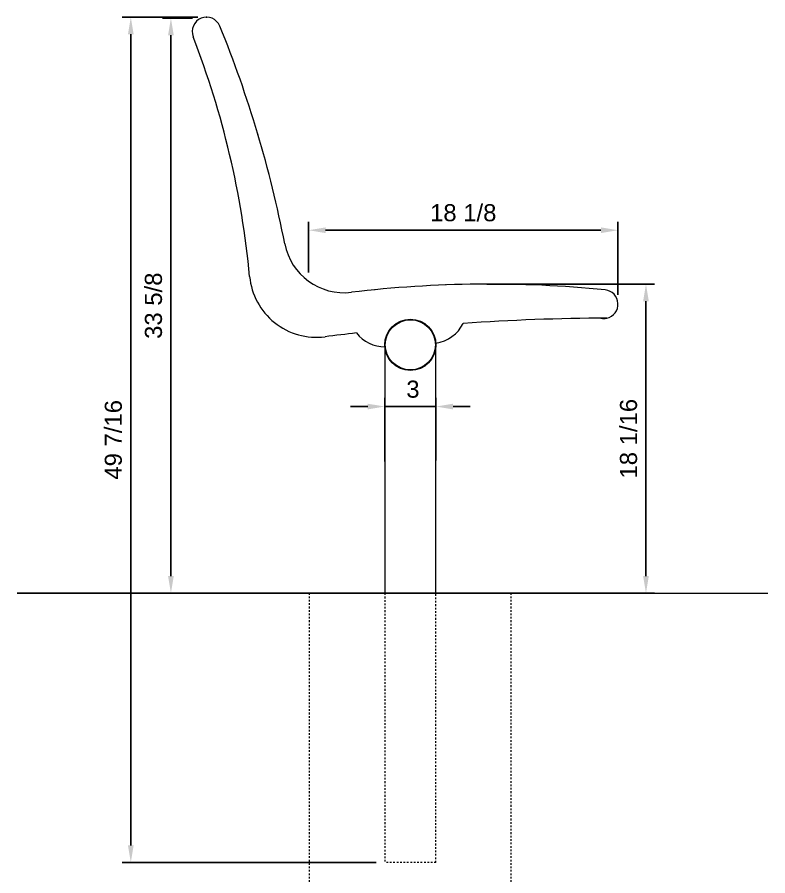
# Model space of a CAD drawing. Header units: inches. Extents: x -11 to 164, y 0 to 126.
# Drawn here: x 120.2 to 164.2, y 75.4 to 125.6 of the extents above; entities that cross this region are included whole.
import ezdxf

# ---------------------------------------------------------------- set-up
doc = ezdxf.new("R2010")
doc.units = ezdxf.units.IN
doc.header["$PDSIZE"] = -1
doc.linetypes.add('HIDDEN', pattern=[1.905, 1.27, -0.635])
for name, color, linetype, lineweight in [('ZANO_R', 7, 'Continuous', 0), ('ZANO_R_przerywana', 250, 'HIDDEN', 0), ('ZANO_W', 1, 'Continuous', 0)]:
    doc.layers.add(name, color=color, linetype=linetype, lineweight=lineweight)
doc.styles.get("Standard").update_dxf_attribs({"font": 'arial.ttf'})
doc.dimstyles.new('amerykanie', dxfattribs={"dimtxt": 50, "dimasz": 50, "dimexe": 0.5, "dimexo": 0.5, "dimgap": 1, "dimtad": 1, "dimdec": 0, "dimzin": 0, "dimlunit": 5, "dimtxsty": 'Standard', "dimcen": 0.09, "dimclrd": 1, "dimclre": 1, "dimclrt": 1, "dimazin": 0, "dimtfac": 1, "dimtdec": 0, "dimtmove": 0, "dimatfit": 3, "dimfxl": 1, "dimtzin": 0, "dimarcsym": 1})

# ---------------------------------------------------------------- blocks, each defined once
blk = doc.blocks.new('*D363')
at = {"layer": 'Defpoints', "color": 0}
for p in [(147.222, 109.962), (144.752, 91.885), (157.038, 91.885)]:
    blk.add_point(p, dxfattribs=at)
at = {"layer": 'ZANO_W', "color": 1, "lineweight": -2}
for p, q in [((147.722, 109.962), (157.538, 109.962)), ((157.038, 108.962), (157.038, 92.885)), ((145.252, 91.885), (157.538, 91.885))]:
    blk.add_line(p, q, dxfattribs=at)
at = {"layer": 'ZANO_W', "color": 1}
for points in [[(157.205, 108.962), (156.871, 108.962), (157.038, 109.962)], [(156.871, 92.885), (157.205, 92.885), (157.038, 91.885)]]:
    blk.add_solid(points, dxfattribs=at)
at = {"layer": 'ZANO_W', "color": 1, "insert": (156.021, 100.924), "char_height": 1, "attachment_point": 5, "rotation": 90}
blk.add_mtext('18 1/16', dxfattribs=at)
blk = doc.blocks.new('*D365')
at = {"layer": 'Defpoints', "color": 0}
for p in [(131.015, 125.52), (129.243, 91.885), (141.756, 91.885)]:
    blk.add_point(p, dxfattribs=at)
at = {"layer": 'ZANO_W', "color": 1, "lineweight": -2}
for p, q in [((130.515, 125.52), (128.743, 125.52)), ((129.243, 124.52), (129.243, 92.885)), ((141.256, 91.885), (128.743, 91.885))]:
    blk.add_line(p, q, dxfattribs=at)
at = {"layer": 'ZANO_W', "color": 1}
for points in [[(129.41, 124.52), (129.077, 124.52), (129.243, 125.52)], [(129.077, 92.885), (129.41, 92.885), (129.243, 91.885)]]:
    blk.add_solid(points, dxfattribs=at)
at = {"layer": 'ZANO_W', "color": 1, "insert": (128.226, 108.703), "char_height": 1, "attachment_point": 5, "rotation": 90}
blk.add_mtext('33 5/8', dxfattribs=at)
blk = doc.blocks.new('*D366')
at = {"layer": 'Defpoints', "color": 0}
for p in [(131.325, 125.58), (126.895, 76.137), (141.756, 76.137)]:
    blk.add_point(p, dxfattribs=at)
at = {"layer": 'ZANO_W', "color": 1, "lineweight": -2}
for p, q in [((130.825, 125.58), (126.395, 125.58)), ((126.895, 124.58), (126.895, 77.137)), ((141.256, 76.137), (126.395, 76.137))]:
    blk.add_line(p, q, dxfattribs=at)
at = {"layer": 'ZANO_W', "color": 1}
for points in [[(127.062, 124.58), (126.728, 124.58), (126.895, 125.58)], [(126.728, 77.137), (127.062, 77.137), (126.895, 76.137)]]:
    blk.add_solid(points, dxfattribs=at)
at = {"layer": 'ZANO_W', "color": 1, "insert": (125.878, 100.858), "char_height": 1, "attachment_point": 5, "rotation": 90}
blk.add_mtext('49 7/16', dxfattribs=at)
blk = doc.blocks.new('*D367')
at = {"layer": 'Defpoints', "color": 0}
for p in [(137.294, 113.118), (137.294, 110.141), (155.4, 108.839)]:
    blk.add_point(p, dxfattribs=at)
at = {"layer": 'ZANO_W', "color": 1, "lineweight": -2}
for p, q in [((137.294, 110.641), (137.294, 113.618)), ((155.4, 109.339), (155.4, 113.618)), ((154.4, 113.118), (138.294, 113.118))]:
    blk.add_line(p, q, dxfattribs=at)
at = {"layer": 'ZANO_W', "color": 1}
for points in [[(138.294, 113.284), (138.294, 112.951), (137.294, 113.118)], [(154.4, 112.951), (154.4, 113.284), (155.4, 113.118)]]:
    blk.add_solid(points, dxfattribs=at)
at = {"layer": 'ZANO_W', "color": 1, "insert": (146.347, 114.135), "char_height": 1, "attachment_point": 5}
blk.add_mtext('18 1/8', dxfattribs=at)
blk = doc.blocks.new('*D376')
at = {"layer": 'Defpoints', "color": 0}
for p in [(144.752, 102.805), (141.756, 99.096), (144.752, 99.149)]:
    blk.add_point(p, dxfattribs=at)
at = {"layer": 'ZANO_W', "color": 1, "lineweight": -2}
for p, q in [((141.756, 99.596), (141.756, 103.305)), ((144.752, 99.649), (144.752, 103.305)), ((140.756, 102.805), (139.756, 102.805)), ((141.756, 102.805), (144.752, 102.805)), ((145.752, 102.805), (146.752, 102.805))]:
    blk.add_line(p, q, dxfattribs=at)
at = {"layer": 'ZANO_W', "color": 1}
for points in [[(140.756, 102.638), (140.756, 102.971), (141.756, 102.805)], [(145.752, 102.971), (145.752, 102.638), (144.752, 102.805)]]:
    blk.add_solid(points, dxfattribs=at)
at = {"layer": 'ZANO_W', "color": 1, "insert": (143.403, 103.816), "char_height": 1, "attachment_point": 5}
blk.add_mtext('3', dxfattribs=at)

msp = doc.modelspace()

# ---------------------------------------------------------------- linework, layer by layer
at = {"layer": 'ZANO_R'}
for p, q in [((132.66329, 123.64021), (132.66165, 123.64448)), ((133.21081, 122.15877), (133.20928, 122.16308)), ((133.54815, 121.18925), (133.54667, 121.19359)), ((134.03844, 119.6879), (134.03707, 119.69227)), ((134.33833, 118.70616), (134.33702, 118.71055)), ((134.77067, 117.1871), (134.76946, 117.19152)), ((135.03267, 116.19458), (135.03154, 116.19901)), ((135.40642, 114.66005), (135.40539, 114.66451)), ((135.63016, 113.6582), (135.62919, 113.66268)), ((140.12628, 109.52363), (140.12173, 109.52311)), ((141.14698, 109.63276), (141.14243, 109.63231)), ((142.72035, 109.7705), (142.71578, 109.77015)), ((143.74449, 109.84039), (143.73992, 109.84011)), ((145.32198, 109.91767), (145.31741, 109.9175)), ((146.34805, 109.94822), (146.34348, 109.94812)), ((147.92735, 109.96493), (147.92277, 109.96493)), ((148.95383, 109.95609), (148.94926, 109.95616)), ((150.53261, 109.9122), (150.52803, 109.91238)), ((151.558, 109.86399), (151.55343, 109.86424)), ((153.13393, 109.75957), (153.12936, 109.75993)), ((141.75586, 106.30597), (141.75586, 91.88527)), ((144.75193, 91.88527), (144.75193, 106.41283)), ((137.34838, 91.88526), (120.24718, 91.88526)), ((120.24718, 91.88526), (164.16728, 91.88526)), ((149.15941, 91.88527), (137.34838, 91.88527)), ((137.34838, 91.88527), (149.15941, 91.88527)), ((144.75149, 91.88527), (141.7563, 91.88527))]:
    msp.add_line(p, q, dxfattribs=at)
for radius in [1.49803, 1.46654]:
    msp.add_circle((143.25389, 106.41284), radius, dxfattribs=at)
for centre, radius, start, end in [((131.32515, 124.74007), 0.83951, 22.236393, 201.167679), ((69.23949, 99.35736), 67.91344, 11.0097661, 22.2363926), ((81.63251, 105.4978), 52.44861, 5.380369, 21.167679), ((139.38105, 113.00391), 3.54331, 191.009766, 276.811523), ((137.76312, 110.78431), 3.93039, 185.380369, 277.264906), ((147.85608, 42.05153), 67.91344, 84.2584623, 96.811523), ((154.56672, 108.7938), 0.83465, 281.990798, 84.258462), ((144.4643, 108.5869), 2.08662, 277.817375, 333.984785), ((155.49273, -28.29281), 136.27226, 90.3164372, 93.8513845), ((154.56672, 108.7938), 0.83465, 258.78325, 281.990798), ((155.49273, -28.29281), 136.27226, 96.4846893, 97.2649056), ((141.74647, 108.39256), 2.08662, 218.01146, 270.362625)]:
    msp.add_arc(centre, radius, start, end, dxfattribs=at)
msp.add_point((131.32515, 125.57958), dxfattribs=at)
at = {"layer": 'ZANO_R_przerywana', "ltscale": 0.05}
for p, q in [((137.34838, 72.20021), (137.34838, 91.88527)), ((137.34838, 72.20021), (137.34838, 91.88527)), ((141.75586, 91.88527), (141.75586, 76.13722)), ((144.75193, 76.13722), (144.75193, 91.88527)), ((149.15941, 72.20021), (149.15941, 91.88527)), ((149.15941, 72.20021), (149.15941, 91.88527)), ((144.75193, 76.13722), (141.75586, 76.13722))]:
    msp.add_line(p, q, dxfattribs=at)

# ---------------------------------------------------------------- dimensions: what is measured, and where the dimension line sits
at = {"layer": 'ZANO_W'}
for base, p1, p2, picture, middle in [((126.89504, 76.13722), (131.32507, 125.57958), (141.75586, 76.13722), '*D366', (125.87799, 100.8584)), ((129.24318, 91.88527), (131.01472, 125.52007), (141.75586, 91.88527), '*D365', (128.22579, 108.70267)), ((157.03804, 91.88527), (147.22195, 109.962), (144.75193, 91.88527), '*D363', (156.02098, 100.92363))]:
    dim = msp.add_linear_dim(base=base, p1=p1, p2=p2, angle=90, dimstyle='amerykanie', override={"dimtxt": 1, "dimasz": 1, "dimgap": 0.5, "dimdec": 4, "dimaunit": 1, "dimadec": 1, "dimtdec": 4, "dimtmove": 1, "dimfrac": 2}, dxfattribs=at)
    dim.commit()
    dim.dimension.update_dxf_attribs({"geometry": picture, "text_midpoint": middle})
dim = msp.add_linear_dim(base=(137.293874, 113.117652), p1=(155.400122, 108.839299), p2=(137.293874, 110.140562), dimstyle='amerykanie', override={"dimtxt": 1, "dimasz": 1, "dimgap": 0.5, "dimdec": 4, "dimaunit": 1, "dimadec": 1, "dimtdec": 4, "dimtmove": 1, "dimfrac": 2}, dxfattribs=at)
dim.commit()
dim.dimension.update_dxf_attribs({"geometry": '*D367', "text_midpoint": (146.346998, 114.134705)})
dim = msp.add_linear_dim(base=(144.75193, 102.80466), p1=(141.75586, 99.09562), p2=(144.75193, 99.14905), dimstyle='amerykanie', override={"dimtxt": 1, "dimasz": 1, "dimgap": 0.5, "dimdec": 4, "dimaunit": 1, "dimadec": 1, "dimtdec": 4, "dimtmove": 1, "dimfrac": 2}, dxfattribs=at)
dim.commit()
dim.dimension.update_dxf_attribs({"geometry": '*D376', "text_midpoint": (143.40318, 102.80466), "dimtype": 160})

doc.saveas('drawing.dxf')
